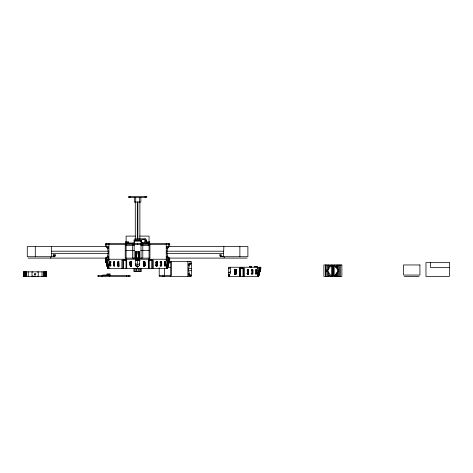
<?xml version="1.0" encoding="UTF-8"?>
<svg xmlns="http://www.w3.org/2000/svg" width="473" height="473" viewBox="0 0 473 473"><rect width="100%" height="100%" fill="white"/><g stroke="black" fill="none" stroke-linecap="round" stroke-linejoin="round"><path stroke-width="0.71" d="M146.352 240.231L146.346 243.447L146.352 240.231A1.378 1.378 0 0 0 144.975 238.853L134.687 238.853M32.838 271.845L32.885 272.17M50.534 258.092L51.669 255.828L51.303 246.61M143.561 264.821L143.709 261.197L143.579 266.033M223.871 246.61L223.498 255.828L224.308 257.631M234.845 269.208L234.726 274.186L234.815 269.935M144.945 266.033L144.975 263.408M236.252 270.379L236.08 274.044L236.21 269.208L236.258 274.05M135.538 254.297L135.745 251.47L139.423 251.47L139.482 265.3M98.041 276.433L98.041 275.517L130.176 275.517L130.176 276.433L98.041 276.433L98.148 275.517M145.004 241.65L145.069 241.147A1.927 1.927 0 0 0 142.172 239.48A1.927 1.927 0 0 0 142.172 242.82A1.927 1.927 0 0 0 145.069 241.147M256.514 266.796L256.585 266.334M131.589 266.033L131.459 261.197L131.583 266.175M131.571 265.956L131.642 265.542M156.025 265.601L156.817 261.214L156.232 266.015L156.025 265.601A0.686 0.52 -26.9 0 0 156.22 266.086M247.355 274.098A0.686 0.52 -26.9 0 1 247.16 273.619L247.953 269.232L247.367 274.027A0.686 0.514 -26.6 0 0 247.349 274.169M168.613 260.156L166.673 268.422L168.406 260.156L166.242 268.422L166.242 243.447M259.748 268.173L257.809 276.433L259.541 268.173L257.377 276.433L257.377 267.251M166.798 268.422L168.802 260.156M257.933 276.433L259.937 268.173M166.242 268.422L168.264 259.239M257.377 276.433L259.399 267.251M166.916 268.422L168.973 260.156M258.051 276.433L260.115 268.173M258.642 274.37L258.128 276.433L260.268 268.173M167.022 268.422L169.133 260.156M234.714 274.044L234.667 273.56M259.109 272.992L258.223 276.433L260.404 268.173M167.117 268.422L169.269 260.156M167.72 266.352L168.802 262.219M260.481 268.173L258.311 276.433L260.528 268.173M167.2 268.422L169.387 260.156M167.312 268.422L169.647 259.239M260.682 268.173L258.495 276.433L228.719 276.433L228.719 267.251L260.86 267.251M260.824 268.173L258.554 276.433L260.818 267.251L258.506 276.433L260.86 268.173L257.377 268.173M169.641 260.156L167.371 268.422L107.749 268.422L105.461 260.156L105.449 257.82M248.177 274.18L248.55 272.844M156.829 266.169L157.202 264.833M247.964 274.18L248.526 272.176M190.341 263.763C188.023 267.476 188.023 271.62 190.341 275.333M169.712 258.134L168.707 258.134C166.39 254.427 166.39 250.282 168.707 246.569L169.712 246.569L169.724 243.447L105.449 243.447L105.449 246.569L106.46 246.569C108.778 250.282 108.778 254.427 106.46 258.134L105.455 258.134M53 256.715L53.739 254.876M54.241 256.715L54.974 254.876M138.412 258.033L138.412 253.765L138.961 252.387L136.206 252.387L136.756 253.765L136.756 258.033M136.206 260.653L136.756 259.695L136.206 259.275M37.367 276.114L37.166 276.409M35.298 276.433L35.682 275.883M327.304 269.303C326.571 269.817 326.571 271.573 327.304 272.087M329.947 265.53L328.049 268.238L328.049 265.873L329.705 265.873M335.398 276.433L337.805 272.992M139.369 263.698L137.584 264.791L135.798 263.698M230.505 271.709L228.719 272.809M141.12 243.902L141.581 243.447M141.12 258.595L141.581 258.134M335.7 266.991L336.451 266.465M138.524 266.334L137.608 266.583A1.833 1.833 0 0 1 135.769 264.75L135.727 264.75A1.833 1.833 0 0 0 136.644 266.334L137.566 266.583M136.756 259.47L138.961 259.275M228.719 272.738L229.133 272.643M135.432 236.098L126.108 236.098L126.108 242.986L134.716 242.986M139.736 236.098L149.06 236.098L149.06 242.986L145.619 242.986M134.143 240.461L141.025 240.461M134.143 241.147L141.025 241.147M141.888 242.986L144.241 242.986M105.449 244.364L169.724 244.364M126.108 245.463L134.326 245.463M140.842 245.463L149.06 245.463M108.66 246.569L107.406 246.569L108.299 248.786L108.299 246.569M166.508 246.569L167.761 246.569L166.874 248.786L166.874 246.569M106.691 246.61L27.274 246.61L27.274 256.715L51.669 256.715M168.477 246.61L247.893 246.61L247.893 256.715L223.498 256.715M126.108 250.359L134.326 250.359M140.842 250.359L149.06 250.359M51.575 251.204L108.648 251.204M166.526 251.204L223.593 251.204M51.575 253.498L108.648 253.498M166.526 253.498L223.593 253.498M136.756 253.765L138.412 253.765M53.094 254.876L55.619 254.876L54.886 256.715L52.533 256.715M136.159 255.875L135.792 256.059L136.159 256.059M222.813 256.715L220.288 256.715L219.549 254.876L221.447 254.876L222.168 256.715M28.144 258.092L106.685 258.092M136.206 258.033L138.961 258.033M168.483 258.092L247.03 258.092M108.831 258.134L107.406 258.134L108.299 255.917L108.299 258.134M105.449 259.239L169.724 259.239M136.756 259.695L138.412 259.695L138.961 260.653L138.961 251.47M123.814 260.044L125.647 260.044M149.521 260.044L151.36 260.044M105.52 259.239L107.791 268.422L105.485 260.156L108.926 260.156M166.242 260.156L169.724 260.156L169.724 257.82M136.159 260.469L135.792 260.653L140.109 260.653M168.826 261.557L191.358 261.557L191.358 276.433L159.218 276.433L159.218 267.718M109.559 262.219A0.686 0.526 -90 0 1 110.085 261.534A0.686 0.526 -90 0 1 110.611 262.219L110.611 265.436A0.686 0.526 -90 0 1 110.085 266.128A0.686 0.526 -90 0 1 109.559 265.436L109.559 262.219L110.15 262.219A0.686 0.526 -90 0 1 110.942 261.628M110.611 262.219L111.202 262.219M113.443 262.219A0.686 0.579 -90 0 1 114.023 261.534A0.686 0.579 -90 0 1 114.602 262.219L114.602 265.436A0.686 0.579 -90 0 1 114.023 266.128A0.686 0.579 -90 0 1 113.443 265.436L113.443 262.219L113.94 262.219A0.686 0.579 -90 0 1 114.673 261.557M117.676 262.219A0.686 0.621 90 0 1 118.297 261.534A0.686 0.621 90 0 1 118.918 262.219L118.918 265.436A0.686 0.621 90 0 1 118.297 266.128A0.686 0.621 90 0 1 117.676 265.436L117.676 262.219L118.067 262.219A0.686 0.621 90 0 1 119.001 261.628M131.204 266.151A0.686 0.55 9.6 0 1 131.027 266.175L130.85 266.151A0.686 0.68 -90 0 1 130.152 265.436L130.3 262.219A0.686 0.68 -90 0 1 130.98 261.534A0.686 0.68 -90 0 1 131.66 262.219L131.66 265.436A0.686 0.68 -90 0 1 130.98 266.128A0.686 0.68 -90 0 1 130.3 265.436L130.3 262.219M130.152 262.219A0.686 0.68 -90 0 1 130.832 261.534A0.686 0.68 -90 0 1 131.512 262.219L131.66 262.219M143.508 262.219L143.656 262.219A0.686 0.68 -90 0 1 144.336 261.534A0.686 0.68 -90 0 1 145.016 262.219L145.016 265.436A0.686 0.68 -90 0 1 144.336 266.128A0.686 0.68 -90 0 1 143.656 265.436L143.656 262.219M143.532 262.042A0.686 0.68 -90 0 1 144.868 262.219L145.016 262.219M156.167 266.033A0.686 0.621 -90 0 1 155.854 265.436L155.854 262.219L156.25 262.219A0.686 0.621 -90 0 1 156.87 261.534A0.686 0.621 -90 0 1 157.497 262.219L157.497 265.436A0.686 0.621 -90 0 1 156.87 266.128A0.686 0.621 -90 0 1 156.25 265.436L156.25 262.219M156.315 261.557A0.686 0.621 -90 0 1 157.101 262.219L157.497 262.219M160.069 262.219L160.566 262.219A0.686 0.579 -90 0 1 161.145 261.534A0.686 0.579 -90 0 1 161.725 262.219L161.725 265.436A0.686 0.579 -90 0 1 161.145 266.128A0.686 0.579 -90 0 1 160.566 265.436L160.566 262.219M160.649 261.534A0.686 0.579 -90 0 1 161.228 262.219L161.725 262.219M164.356 261.557A0.686 0.526 -90 0 1 165.018 262.219L165.609 262.219L165.609 265.436A0.686 0.526 -90 0 1 165.083 266.128A0.686 0.526 -90 0 1 164.557 265.436L164.557 262.219A0.686 0.526 -90 0 1 165.083 261.534A0.686 0.526 -90 0 1 165.609 262.219M168.607 262.663L170.7 262.663M189.904 263.763L191.358 263.763M109.789 264.466L111.007 264.466M164.166 264.466L165.379 264.466M139.423 264.75L139.44 264.75A1.833 1.833 0 0 1 137.608 266.583M109.559 265.436L110.15 265.436A0.686 0.526 -90 0 0 110.41 266.033M110.611 265.436L111.202 265.436M113.443 265.436L113.94 265.436A0.686 0.579 -90 0 0 114.673 266.104M117.676 265.436L118.067 265.436A0.686 0.621 90 0 0 119.001 266.033M130.329 265.761A0.686 0.55 9.6 0 0 130.85 266.151A0.686 0.68 -90 0 0 131.512 265.436L131.66 265.436M144.011 266.104A0.686 0.68 -90 0 0 144.868 265.436L145.016 265.436M155.854 265.436L156.25 265.436M156.315 266.104A0.686 0.621 -90 0 0 157.101 265.436L157.497 265.436M160.069 265.436L160.566 265.436M160.649 266.128A0.686 0.579 -90 0 0 161.228 265.436L161.725 265.436M164.758 266.033A0.686 0.526 -90 0 0 165.018 265.436L165.609 265.436M136.75 266.583L138.418 266.583M251.63 266.796L249.33 266.796L249.614 266.334L251.346 266.334L251.63 267.251M257.294 266.796L254.09 266.796L254.403 266.334L256.975 266.334L257.294 267.251M167.217 267.552L170.7 267.552M449.35 267.552L430.566 267.552L430.566 262.663M228.719 268.055L229.18 268.055M240.656 268.055L242.495 268.055M228.719 268.173L229.133 268.173M188.443 268.38L191.358 268.38M338.609 269.551L338.609 271.845M234.845 269.752A0.686 0.68 -90 0 1 236.003 270.237L236.003 273.453A0.686 0.68 -90 0 1 235.323 274.139A0.686 0.68 -90 0 1 234.643 273.453L234.791 270.237A0.686 0.68 -90 0 1 235.471 269.551A0.686 0.68 -90 0 1 236.151 270.237L236.151 273.453A0.686 0.68 -90 0 1 235.471 274.139A0.686 0.68 -90 0 1 234.791 273.453L234.791 270.237M246.989 270.237L247.385 270.237A0.686 0.621 -90 0 1 248.006 269.551A0.686 0.621 -90 0 1 248.632 270.237L248.632 273.453A0.686 0.621 -90 0 1 248.006 274.139A0.686 0.621 -90 0 1 247.385 273.453L247.385 270.237M247.172 269.752A0.686 0.621 -90 0 1 248.236 270.237L248.632 270.237M251.204 270.237L251.701 270.237A0.686 0.579 -90 0 1 252.28 269.551A0.686 0.579 -90 0 1 252.86 270.237L252.86 273.453A0.686 0.579 -90 0 1 252.28 274.139A0.686 0.579 -90 0 1 251.701 273.453L251.701 270.237M251.376 269.752A0.686 0.579 -90 0 1 252.363 270.237L252.86 270.237M255.627 269.551A0.686 0.526 -90 0 1 256.153 270.237L256.744 270.237L256.744 273.453A0.686 0.526 -90 0 1 256.218 274.139A0.686 0.526 -90 0 1 255.692 273.453L255.692 270.237A0.686 0.526 -90 0 1 256.218 269.551A0.686 0.526 -90 0 1 256.744 270.237M188.461 270.716L191.358 270.716M23.65 271.845L46.602 271.845L46.602 276.433L23.65 276.433L23.697 271.845M246.989 273.453L247.385 273.453M247.616 274.139A0.686 0.621 -90 0 0 248.236 273.453L248.632 273.453M251.204 273.453L251.701 273.453M251.932 274.115A0.686 0.579 -90 0 0 252.363 273.453L252.86 273.453M255.627 274.139A0.686 0.526 -90 0 0 256.153 273.453L256.744 273.453M229.316 274.6L228.719 274.6A1.839 1.833 0 0 0 230.558 272.761L230.558 267.251M109.517 275.055L102.629 275.055L102.629 275.517M159.218 275.333L171.569 275.333L171.569 261.557M189.904 275.333L191.358 275.333M228.719 275.517L229.316 275.517M329.705 275.517L328.049 275.517L328.049 273.158L330.349 276.433M336.037 275.517L337.692 275.517L337.692 273.158M404.356 276.433L419.043 276.433M228.731 268.475L229.133 268.522M144.975 238.853L145.666 239.036M143.638 239.285L144.105 239.48M336.806 272.82L337.556 273.347M335.7 274.405L336.451 274.931M133.593 243.447L134.048 243.902M132.535 243.447L132.996 243.902M163.812 275.978L164.267 276.433M133.593 258.134L134.048 258.595M37.166 271.845L37.373 272.17M34.576 275.883L34.961 276.433M33.11 276.433L32.832 276.037L32.838 276.433M32.832 276.037L32.891 276.433L32.885 276.108M248.65 274.027L248.443 273.619A0.686 0.52 -26.9 0 1 247.994 274.098M247.16 273.619L247.367 274.027M220.193 254.876L220.926 256.715M250.051 266.334L250.211 267.251M117.966 264.833L118.528 266.837M117.943 265.501L118.309 266.837M105.497 260.156L107.767 268.422M105.674 260.156L107.897 268.422L105.899 260.848M105.781 260.156L107.968 268.422L107.454 266.352M108.926 243.447L108.926 268.422L106.762 260.156L108.5 268.422L106.555 260.156M106.549 262.911L107.087 264.975M105.899 260.156L108.051 268.422M106.035 260.156L108.146 268.422M106.194 260.156L108.252 268.422M108.926 268.422L106.904 259.239M106.366 260.156L108.37 268.422M118.138 261.646L118.936 266.015A0.686 0.514 26.6 0 1 118.605 266.547M118.351 261.214L118.918 264.348M143.526 265.542L143.597 265.956M130.022 261.628L130.187 265.294M130.128 261.936L130.294 265.619M340.217 264.957L340.217 276.433M339.762 264.957L339.762 276.433M338.609 264.957L338.609 276.433M337.415 264.957L337.415 265.873M337.415 267.842L337.415 269.444M337.415 271.945L337.415 273.548M337.415 275.517L337.415 276.433M336.084 264.957L336.084 267.541M336.084 273.849L336.084 276.433M334.535 264.957L334.535 265.873M334.535 275.517L334.535 276.433M334.18 265.873L334.18 275.517M333.329 265.873L333.329 275.517M332.874 264.957L332.874 276.433M332.413 265.873L332.413 275.517M331.52 265.873L331.52 275.517M331.206 264.957L331.206 265.873M331.206 275.517L331.206 276.433M328.327 264.957L328.327 265.873M328.327 267.842L328.327 269.444M328.327 271.945L328.327 273.548M328.327 275.517L328.327 276.433M327.133 264.957L327.133 276.433M325.98 264.957L325.98 276.433M325.525 264.957L325.525 276.433M256.514 269.634L256.514 272.478M256.153 270.237L256.153 273.453M252.801 269.64L252.801 273.311M252.363 270.237L252.363 273.453M248.467 269.64L248.467 274.05M248.236 270.237L248.236 273.453M244.393 276.433L244.393 268.173L239.592 268.173L239.592 276.433M243.246 268.173L243.246 276.433M243.104 268.173L243.104 276.433M240.195 267.251L240.189 276.433M240.048 268.173L240.048 276.433M239.876 246.61L239.876 256.715M234.389 269.64L234.389 274.05M229.062 275.517L229.062 276.433M228.926 275.517L228.926 276.433M190.045 261.557L190.045 264.549M190.045 274.547L190.045 276.433M187.876 261.557L187.876 276.433M170.7 261.557L170.7 276.433M168.406 243.447L168.406 247.355M168.406 257.347L168.406 259.239M165.018 262.219L165.018 265.436M164.433 268.262L164.433 275.333M162.753 275.978L162.753 276.433M161.228 262.219L161.228 265.436M157.101 262.219L157.101 265.436M153.258 268.422L153.258 260.156L148.457 260.156L148.457 268.422M152.111 260.156L152.111 268.422M151.963 260.156L151.963 268.422M149.935 244.364L149.935 258.134L125.233 258.134L125.233 244.364M149.704 243.447L149.704 241.839L146.488 241.839L146.488 243.447M149.06 243.447L149.054 268.422M148.912 260.156L148.912 268.422M148.788 243.447L148.788 242.525L147.41 242.525L147.41 243.447M147.682 242.986L147.682 243.447M145.158 196.567L145.158 197.483M144.868 262.219L144.868 265.436M142.799 244.364L142.799 258.134M142.178 242.986L142.178 243.447M141.256 268.422L141.256 271.632L133.912 271.632L133.912 268.422M141.025 258.317L141.025 239.77L134.143 239.77L134.143 258.317M140.842 197.483L140.842 202.072L134.326 202.072L134.326 197.483M139.878 201.906L139.878 239.072M139.464 197.483L139.464 202.072M139.375 260.653L139.009 260.653M138.914 268.971L138.914 271.082M137.862 201.906L137.862 239.072M137.584 243.447L137.584 244.364M137.584 258.134L137.584 259.239M137.584 260.629L137.608 268.422M137.312 201.906L137.312 239.072M136.254 268.971L136.254 271.082M136.206 251.47L136.159 260.653M135.704 197.483L135.704 202.072M135.745 251.47L135.692 266.033M135.29 201.906L135.29 239.072M132.996 242.986L132.996 243.447M132.375 244.364L132.375 258.134M131.512 262.219L131.512 265.436M130.045 261.628L130.045 265.3M130.01 196.567L130.01 197.483M128.863 275.517L128.863 276.433M128.68 243.447L128.68 241.839L125.463 241.839L125.463 243.447M127.757 243.447L127.757 242.525L126.38 242.525L126.38 243.447M127.485 242.986L127.485 243.447M126.711 268.422L126.711 260.156L121.91 260.156L121.91 268.422M126.699 275.517L126.699 276.433M126.256 260.156L126.256 268.422M126.108 243.447L126.114 268.422M123.205 260.156L123.205 268.422M123.057 260.156L123.057 268.422M118.067 262.219L118.067 265.436M113.94 262.219L113.94 265.436M110.15 262.219L110.15 265.436M110.162 275.517L110.162 273.908L106.945 273.908L106.945 275.517M109.517 275.517L109.517 276.433M109.245 275.517L109.245 274.6L107.868 274.6L107.868 275.517M108.14 275.055L108.14 275.517M106.762 243.447L106.762 247.355M106.762 257.347L106.762 259.239M102.629 275.978L102.629 276.433M101.577 275.978L101.577 276.433M46.561 271.845L46.561 276.433M46.419 271.845L46.419 276.433M46.236 271.845L46.2 276.433M45.916 271.845L45.916 276.433M45.585 271.845L45.585 276.433M45.231 271.845L45.231 276.433M44.87 271.845L44.87 276.433M44.539 271.845L44.539 276.433M44.255 271.845L44.214 276.433M44.036 271.845L44.036 276.433M43.9 271.845L43.853 276.433M42.014 271.845L42.014 276.433M38.248 271.845L38.248 276.433M35.292 246.61L35.292 256.715M32.004 271.845L32.004 276.433M28.238 271.845L28.238 276.433M26.222 271.845L26.222 276.433M26.003 271.845L26.003 276.433M25.713 271.845L25.713 276.433M25.382 271.845L25.382 276.433M25.028 271.845L25.028 276.433M24.673 271.845L24.673 276.433M24.336 271.845L24.336 276.433M24.052 271.845L24.052 276.433M23.833 271.845L23.833 276.433M251.636 274.115A0.686 0.579 -90 0 1 251.376 273.938M234.643 270.237A0.686 0.68 -90 0 1 234.732 269.894M236.009 273.631A0.686 0.55 -9.6 0 1 235.453 274.169L235.276 274.186A0.686 0.55 -9.6 0 1 234.655 273.778M235.844 274.435A0.686 0.55 -9.5 0 1 235.524 274.577M235.17 274.577A0.686 0.55 -9.5 0 1 234.88 274.435M234.915 269.64A0.686 0.55 -9.5 0 1 235.034 269.368M236.216 269.368A0.686 0.55 -9.5 0 1 236.275 269.498M248.171 269.657A0.686 0.514 -26.6 0 1 248.331 269.385M247.45 274.115A0.686 0.621 -90 0 1 247.172 273.938M160.359 266.033A0.686 0.579 -90 0 1 160.087 265.613M160.087 262.042A0.686 0.579 -90 0 1 160.241 261.735M143.532 265.613A0.686 0.68 -90 0 0 143.845 266.033A0.686 0.55 -9.6 0 1 143.573 265.897M157.249 265.749A0.686 0.52 -26.9 0 1 156.859 266.086M144.874 265.619A0.686 0.55 -9.6 0 1 144.49 266.098M143.78 261.628A0.686 0.55 -9.5 0 1 143.898 261.35M157.03 261.646A0.686 0.514 -26.6 0 1 157.196 261.368M155.854 262.219A0.686 0.621 -90 0 1 156.037 261.735M118.954 266.086A0.686 0.52 26.9 0 1 118.652 266.163L118.481 266.139A0.686 0.52 26.9 0 1 118.019 265.879M131.648 265.761A0.686 0.55 9.6 0 1 131.364 266.098M130.613 266.506A0.686 0.55 9.5 0 1 130.341 266.305M131.269 261.35A0.686 0.55 9.5 0 1 131.388 261.628M118.274 266.547A0.686 0.514 26.6 0 1 117.948 266.405M145.436 240.231L145.43 242.158L145.436 240.231M169.452 260.156L167.253 268.422L169.494 260.156M260.593 268.173L258.388 276.433L260.629 268.173M169.689 260.156L167.377 268.422L169.724 260.156M189.395 263.763L188.508 265.98L188.508 263.763L189.395 263.763M330.828 265.873L328.049 269.841L328.049 271.555L330.828 275.517L334.919 275.517L337.692 271.555L337.692 269.841L334.919 265.873L330.828 265.873M146.766 196.567L128.402 196.567L128.402 197.483L146.766 197.483L146.766 196.567M139.375 255.875L139.009 256.059L139.375 255.875M167.761 258.134L166.874 258.134L166.874 255.917L167.761 258.134M449.35 262.663L425.972 262.663L425.972 276.433L449.35 276.433L449.35 262.663M341.873 264.957L323.875 264.957L323.875 276.433L341.873 276.433L341.873 264.957M419.918 264.957L403.481 264.957L403.481 275.055L419.918 275.055L419.918 264.957M337.692 265.873L336.037 265.873L337.692 268.238L337.692 265.873M140.339 268.971L134.829 268.971L134.829 271.082L140.339 271.082L140.339 268.971M189.395 275.333L188.508 275.333L188.508 273.116L189.395 275.333M107.844 268.422L105.591 260.156L107.856 268.422M26.405 276.433L26.405 271.845L26.358 276.433M34.783 274.736A0.686 0.686 0 0 0 35.818 274.139A0.686 0.686 0 0 0 34.783 273.542A0.686 0.686 0 0 0 34.783 274.736"/></g></svg>
